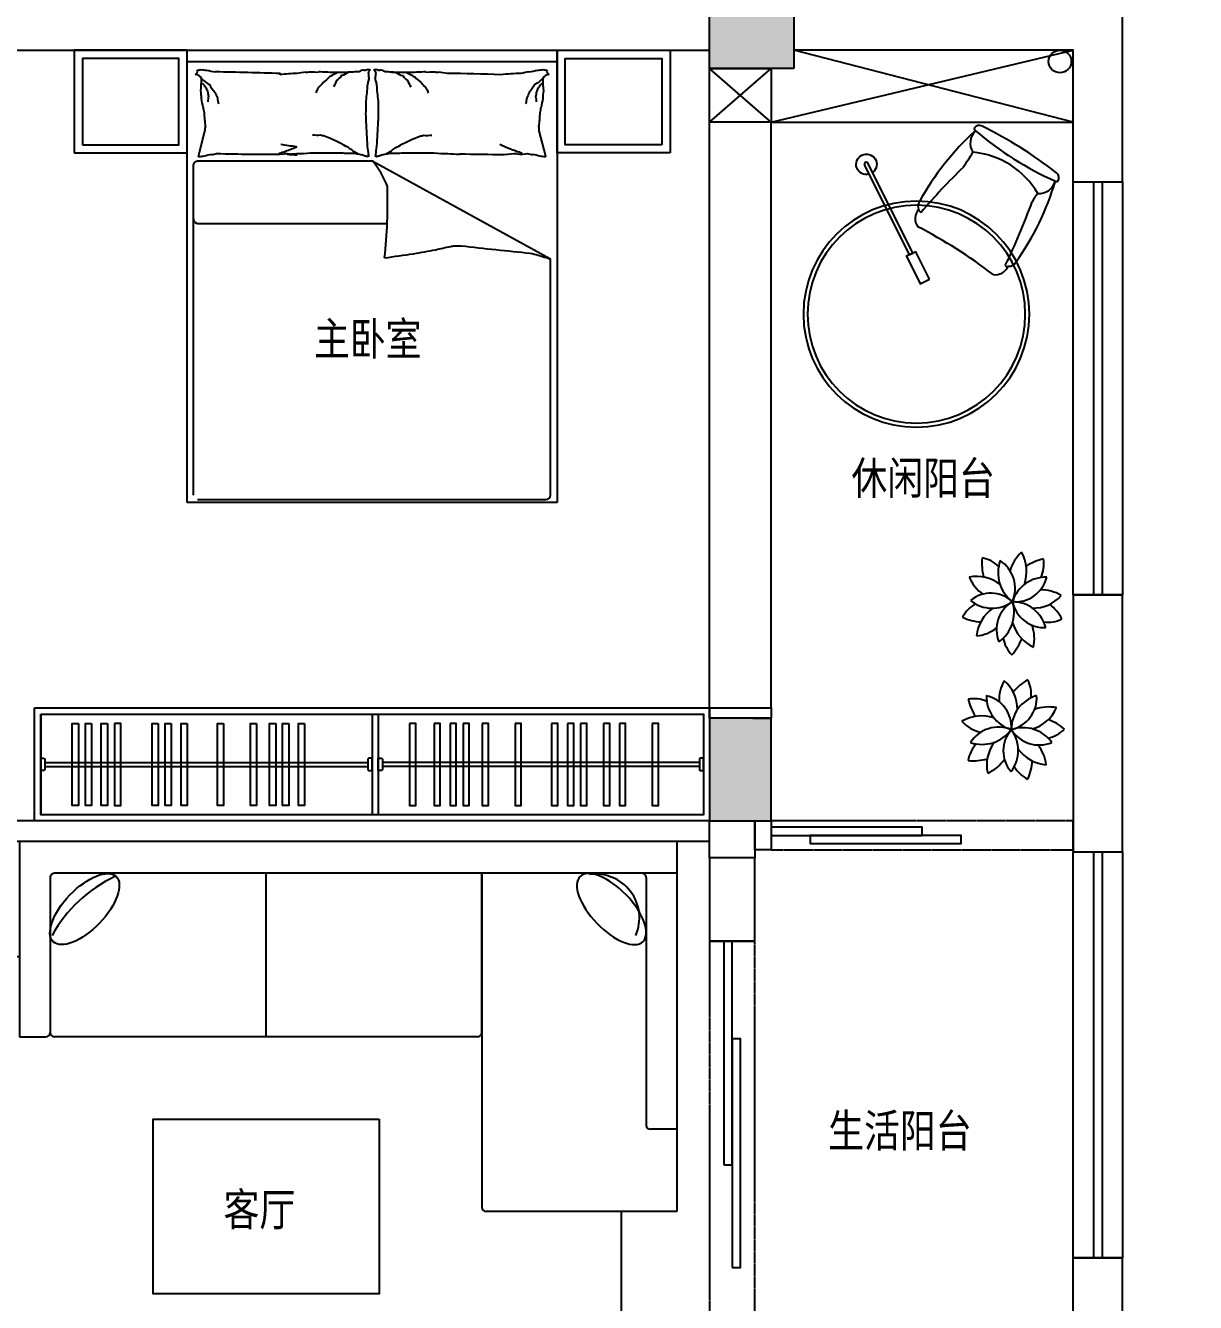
# Model space of a CAD drawing. Header units: millimetres. Extents: x 148889 to 229003, y -70503 to 111106.
# Drawn here: x 185670 to 191363, y -204 to 6008 of the extents above; entities that cross this region are included whole.
import ezdxf

# ---------------------------------------------------------------- set-up
doc = ezdxf.new("R2010")
doc.units = ezdxf.units.MM
doc.header["$PDMODE"] = 3
doc.linetypes.add('HIDDEN', pattern=[0.375, 0.25, -0.125])
for name, color, linetype in [('C-门套', 16, 'Continuous'), ('P-原墙线', 7, 'Continuous'), ('P-固定家具1(到顶)', 3, 'Continuous'), ('P-外部尺寸', 44, 'Continuous'), ('P-文字', 3, 'Continuous'), ('P-新墙线', 4, 'Continuous'), ('P-活动家具', 3, 'Continuous'), ('P-窗', 3, 'Continuous'), ('P-门', 1, 'Continuous')]:
    doc.layers.add(name, color=color, linetype=linetype)
doc.styles.add('Arial', font='arial.ttf')
doc.styles.add('H1', font='SimSun.ttf')
doc.dimstyles.new('1比80', dxfattribs={"dimscale": 80, "dimtxt": 2, "dimasz": 1.25, "dimexe": 1, "dimexo": 1, "dimgap": 0.25, "dimtad": 1, "dimdec": 0, "dimrnd": 0.005, "dimzin": 0, "dimdsep": 46, "dimtxsty": 'Arial', "dimblk": 'ARCHTICK', "dimcen": 0.125, "dimdle": 1, "dimclrd": 44, "dimclre": 44, "dimclrt": 50, "dimadec": 0, "dimazin": 0, "dimtfac": 1, "dimtdec": 0, "dimtix": 1, "dimtmove": 2, "dimatfit": 3, "dimldrblk": 'DOT', "dimfxl": 5, "dimfxlon": 1, "dimtvp": 1, "dimtolj": 1, "dimtzin": 0, "dimarcsym": 0})

# ---------------------------------------------------------------- blocks, each defined once
blk = doc.blocks.new('_ArchTick')
at = {"color": 0, "linetype": 'ByBlock', "const_width": 0.15}
blk.add_lwpolyline([(-0.5, -0.5), (0.5, 0.5)], dxfattribs=at)
blk = doc.blocks.new('*D148')
at = {"layer": 'Defpoints', "color": 0}
for p in [(188999, 2278.4), (192684.2, 2278.4), (190097.3, -1336.6)]:
    blk.add_point(p, dxfattribs=at)
at = {"layer": 'P-外部尺寸', "color": 44, "lineweight": -2}
for p, q in [((192684.2, -1416.6), (192684.2, 2358.4)), ((192284.2, 2278.4), (192764.2, 2278.4)), ((192284.2, -1336.6), (192764.2, -1336.6))]:
    blk.add_line(p, q, dxfattribs=at)
at = {"layer": 'P-外部尺寸', "color": 44, "lineweight": -2, "xscale": 100, "yscale": 100, "zscale": 100}
for p, rotation in [((192684.2, 2278.4), 90), ((192684.2, -1336.6), 270)]:
    blk.add_blockref('_ArchTick', p, dxfattribs=dict(at, rotation=rotation))
at = {"layer": 'P-外部尺寸', "color": 50, "insert": (192582.5, 470.9), "char_height": 160, "attachment_point": 5, "rotation": 90, "style": 'Arial'}
blk.add_mtext('\\A1;3615', dxfattribs=at)
blk = doc.blocks.new('_Dot')
at = {"color": 0, "linetype": 'ByBlock', "lineweight": -2}
blk.add_line((-0.5, 0), (-1, 0), dxfattribs=at)
at = {"color": 0, "linetype": 'ByBlock', "const_width": 0.5}
blk.add_lwpolyline([(-0.25, 0, 1), (0.25, 0, 1)], format="xyb", close=True, dxfattribs=at)
blk = doc.blocks.new('*D149')
at = {"layer": 'Defpoints', "color": 0}
for p in [(188999, 2508.4), (192684.2, 2508.4), (188999, 2278.4)]:
    blk.add_point(p, dxfattribs=at)
at = {"layer": 'P-外部尺寸', "color": 44, "lineweight": -2}
for p, q in [((192684.2, 2508.4), (192684.2, 2608.4)), ((192284.2, 2508.4), (192764.2, 2508.4)), ((192684.2, 2278.4), (192684.2, 2508.4)), ((192284.2, 2278.4), (192764.2, 2278.4)), ((192684.2, 2278.4), (192684.2, 2178.4))]:
    blk.add_line(p, q, dxfattribs=at)
at = {"layer": 'P-外部尺寸', "color": 44, "lineweight": -2, "xscale": 100, "yscale": 100, "zscale": 100}
for p, rotation in [((192684.2, 2508.4), 270), ((192684.2, 2278.4), 90)]:
    blk.add_blockref('_ArchTick', p, dxfattribs=dict(at, rotation=rotation))
at = {"layer": 'P-外部尺寸', "color": 50, "insert": (192582.5, 2393.4), "char_height": 160, "attachment_point": 5, "rotation": 90, "style": 'Arial'}
blk.add_mtext('\\A1;230', dxfattribs=at)
blk = doc.blocks.new('*D150')
at = {"layer": 'Defpoints', "color": 0}
for p in [(189815.7, 5888.4), (192684.2, 5888.4), (188999, 2508.4)]:
    blk.add_point(p, dxfattribs=at)
at = {"layer": 'P-外部尺寸', "color": 44, "lineweight": -2}
for p, q in [((192684.2, 2428.4), (192684.2, 5968.4)), ((192284.2, 5888.4), (192764.2, 5888.4)), ((192284.2, 2508.4), (192764.2, 2508.4))]:
    blk.add_line(p, q, dxfattribs=at)
at = {"layer": 'P-外部尺寸', "color": 44, "lineweight": -2, "xscale": 100, "yscale": 100, "zscale": 100}
for p, rotation in [((192684.2, 5888.4), 90), ((192684.2, 2508.4), 270)]:
    blk.add_blockref('_ArchTick', p, dxfattribs=dict(at, rotation=rotation))
at = {"layer": 'P-外部尺寸', "color": 50, "insert": (192582.5, 4198.4), "char_height": 160, "attachment_point": 5, "rotation": 90, "style": 'Arial'}
blk.add_mtext('\\A1;3380', dxfattribs=at)
blk = doc.blocks.new('*D151')
at = {"layer": 'Defpoints', "color": 0}
for p in [(189815.7, 6108.4), (192684.2, 6108.4), (189815.7, 5888.4)]:
    blk.add_point(p, dxfattribs=at)
at = {"layer": 'P-外部尺寸', "color": 44, "lineweight": -2}
for p, q in [((192684.2, 6108.4), (192684.2, 6208.4)), ((192284.2, 6108.4), (192764.2, 6108.4)), ((192684.2, 5888.4), (192684.2, 6108.4)), ((192284.2, 5888.4), (192764.2, 5888.4)), ((192684.2, 5888.4), (192684.2, 5788.4))]:
    blk.add_line(p, q, dxfattribs=at)
at = {"layer": 'P-外部尺寸', "color": 44, "lineweight": -2, "xscale": 100, "yscale": 100, "zscale": 100}
for p, rotation in [((192684.2, 6108.4), 270), ((192684.2, 5888.4), 90)]:
    blk.add_blockref('_ArchTick', p, dxfattribs=dict(at, rotation=rotation))
at = {"layer": 'P-外部尺寸', "color": 50, "insert": (192582.5, 5998.4), "char_height": 160, "attachment_point": 5, "rotation": 90, "style": 'Arial'}
blk.add_mtext('\\A1;220', dxfattribs=at)
blk = doc.blocks.new('*D153')
at = {"layer": 'Defpoints', "color": 0}
for p in [(190769, 7053.9), (191009, 5982), (190769, 5888.4)]:
    blk.add_point(p, dxfattribs=at)
at = {"layer": 'P-外部尺寸', "color": 44, "lineweight": -2}
for p, q in [((190769, 6653.9), (190769, 7133.9)), ((191009, 6653.9), (191009, 7133.9)), ((190769, 7053.9), (190669, 7053.9)), ((191009, 7053.9), (190769, 7053.9)), ((191009, 7053.9), (191109, 7053.9))]:
    blk.add_line(p, q, dxfattribs=at)
at = {"layer": 'P-外部尺寸', "color": 44, "lineweight": -2, "xscale": 100, "yscale": 100, "zscale": 100}
blk.add_blockref('_ArchTick', (190769, 7053.9), dxfattribs=at)
at = {"layer": 'P-外部尺寸', "color": 44, "lineweight": -2, "xscale": 100, "yscale": 100, "zscale": 100, "rotation": 180}
blk.add_blockref('_ArchTick', (191009, 7053.9), dxfattribs=at)
at = {"layer": 'P-外部尺寸', "color": 50, "insert": (190889, 7155.6), "char_height": 160, "attachment_point": 5, "style": 'Arial'}
blk.add_mtext('\\A1;240', dxfattribs=at)
blk = doc.blocks.new('*D154')
at = {"layer": 'Defpoints', "color": 0}
for p in [(189219, 7053.9), (190769, 5888.4), (189219, 5628.4)]:
    blk.add_point(p, dxfattribs=at)
at = {"layer": 'P-固定家具1(到顶)', "color": 44, "lineweight": -2}
for p, q in [((189219, 6653.9), (189219, 7133.9)), ((190769, 6653.9), (190769, 7133.9)), ((190849, 7053.9), (189139, 7053.9))]:
    blk.add_line(p, q, dxfattribs=at)
at = {"layer": 'P-固定家具1(到顶)', "color": 44, "lineweight": -2, "xscale": 100, "yscale": 100, "zscale": 100, "rotation": 180}
blk.add_blockref('_ArchTick', (189219, 7053.9), dxfattribs=at)
at = {"layer": 'P-固定家具1(到顶)', "color": 44, "lineweight": -2, "xscale": 100, "yscale": 100, "zscale": 100}
blk.add_blockref('_ArchTick', (190769, 7053.9), dxfattribs=at)
at = {"layer": 'P-固定家具1(到顶)', "color": 50, "insert": (189994, 7155.6), "char_height": 160, "attachment_point": 5, "style": 'Arial'}
blk.add_mtext('\\A1;1550', dxfattribs=at)
blk = doc.blocks.new('*D155')
at = {"layer": 'Defpoints', "color": 0}
for p in [(188999, 7053.9), (189219, 5628.4), (188999, 5583.4)]:
    blk.add_point(p, dxfattribs=at)
at = {"layer": 'P-固定家具1(到顶)', "color": 44, "lineweight": -2}
for p, q in [((188999, 6653.9), (188999, 7133.9)), ((189219, 6653.9), (189219, 7133.9)), ((188999, 7053.9), (188899, 7053.9)), ((189219, 7053.9), (188999, 7053.9)), ((189219, 7053.9), (189319, 7053.9))]:
    blk.add_line(p, q, dxfattribs=at)
at = {"layer": 'P-固定家具1(到顶)', "color": 44, "lineweight": -2, "xscale": 100, "yscale": 100, "zscale": 100}
blk.add_blockref('_ArchTick', (188999, 7053.9), dxfattribs=at)
at = {"layer": 'P-固定家具1(到顶)', "color": 44, "lineweight": -2, "xscale": 100, "yscale": 100, "zscale": 100, "rotation": 180}
blk.add_blockref('_ArchTick', (189219, 7053.9), dxfattribs=at)
at = {"layer": 'P-固定家具1(到顶)', "color": 50, "insert": (189109, 7155.6), "char_height": 160, "attachment_point": 5, "style": 'Arial'}
blk.add_mtext('\\A1;220', dxfattribs=at)
blk = doc.blocks.new('*D156')
at = {"layer": 'Defpoints', "color": 0}
for p in [(185519, 7053.9), (185519, 5888.4), (188999, 5583.4)]:
    blk.add_point(p, dxfattribs=at)
at = {"layer": 'P-固定家具1(到顶)', "color": 44, "lineweight": -2}
for p, q in [((185519, 6653.9), (185519, 7133.9)), ((188999, 6653.9), (188999, 7133.9)), ((189079, 7053.9), (185439, 7053.9))]:
    blk.add_line(p, q, dxfattribs=at)
at = {"layer": 'P-固定家具1(到顶)', "color": 44, "lineweight": -2, "xscale": 100, "yscale": 100, "zscale": 100, "rotation": 180}
blk.add_blockref('_ArchTick', (185519, 7053.9), dxfattribs=at)
at = {"layer": 'P-固定家具1(到顶)', "color": 44, "lineweight": -2, "xscale": 100, "yscale": 100, "zscale": 100}
blk.add_blockref('_ArchTick', (188999, 7053.9), dxfattribs=at)
at = {"layer": 'P-固定家具1(到顶)', "color": 50, "insert": (187259, 7155.7), "char_height": 160, "attachment_point": 5, "style": 'Arial'}
blk.add_mtext('\\A1;3480', dxfattribs=at)
blk = doc.blocks.new('A$C3ABF2F21')
at = {"color": 252, "ltscale": 3}
blk.add_lwpolyline([(3237.8, 1200.6), (3237.8, 0), (0, 0), (0, 2441.2), (309.3, 2441.2)], dxfattribs=at)
for centre, radius, start, end in [((1062.9, 2214.9), 679.6, 115.15592, 151.02306), ((3114, 2629.2), 212.6, 336.4047, 98.18534)]:
    blk.add_arc(centre, radius, start, end, dxfattribs=at)
blk.add_ellipse((626.7, 2671.9), major_axis=(152.9, 158.5), ratio=0.45088, start_param=1.570796326794873, end_param=7.85398163397446, dxfattribs=at)
at = {"color": 252, "ltscale": 3, "extrusion": (0, 0, -1)}
blk.add_ellipse((3191, 2671.9), major_axis=(-152.9, 158.5), ratio=0.45088, start_param=1.570796326794812, end_param=7.853981633974398, dxfattribs=at)
at = {"layer": 'P-活动家具'}
for p, q in [((309.3, 3000.6), (309.3, 2050.5)), ((3509.3, 3000.6), (309.3, 3000.6)), ((3509.3, 3000.6), (3509.3, 1200.6)), ((458.9, 2825.4), (458.9, 2071)), ((3509.3, 2845.9), (479.4, 2845.9)), ((1509.3, 2050.5), (1509.3, 2845.9)), ((2559.8, 2071), (2559.8, 2845.9)), ((2559.8, 2845.9), (2559.8, 1221.1)), ((3359.8, 2825.4), (3359.8, 1621)), ((309.3, 2050.5), (438.4, 2050.5)), ((2539.3, 2050.5), (479.4, 2050.5)), ((3509.3, 1600.5), (3380.3, 1600.5)), ((3509.3, 1200.6), (2580.3, 1200.6))]:
    blk.add_line(p, q, dxfattribs=at)
blk.add_lwpolyline([(2059.3, 1650.5), (2059.3, 800.5), (959.3, 800.5), (959.3, 1650.5)], close=True, dxfattribs=at)
for centre, start, end in [((479.4, 2825.4), 89.99683, 180), ((3339.3, 2825.4), 0, 90.00317), ((438.4, 2071), 270, 0), ((479.4, 2071), 180, 270), ((2539.3, 2071), 270, 0), ((3380.3, 1621), 180, 270), ((2580.3, 1221.1), 180, 270)]:
    blk.add_arc(centre, 20.5, start, end, dxfattribs=at)
blk = doc.blocks.new('A$C02DF28BF')
at = {"layer": 'P-活动家具'}
for p, q in [((0, 2350), (2200, 2350)), ((0, 550), (0, 2350)), ((2144, 2350), (2144, 550)), ((2200, 2350), (2200, 550)), ((2200, 550), (0, 550))]:
    blk.add_line(p, q, dxfattribs=at)
at = {"layer": 'P-活动家具', "color": 252}
for p, q in [((13.5, 2299.1), (13.5, 603.8)), ((1637.2, 2321.3), (35.7, 2321.3)), ((1356.5, 2299.1), (1356.5, 1377.5)), ((1659.4, 1446.1), (1659.4, 2299.1)), ((1681.9, 2295.1), (1715.2, 2286.7)), ((1715.2, 2286.7), (1807, 2263.8)), ((1659.4, 1446.1), (1184.5, 581.6)), ((1715.2, 613.3), (1807, 636.2)), ((35.7, 581.6), (1184.5, 581.6)), ((1681.9, 604.9), (1715.2, 613.3)), ((2144, 550), (1668.9, 550))]:
    blk.add_line(p, q, dxfattribs=at)
at = {"layer": 'P-活动家具'}
for points in [[(1700, 2900), (1700, 2350), (2200, 2350), (2200, 2900)], [(1700, 0), (1700, 550), (2200, 550), (2200, 0)]]:
    blk.add_lwpolyline(points, close=True, dxfattribs=at)
at = {"layer": 'P-活动家具', "color": 252}
for points in [[(1740, 2860), (1740, 2390), (2160, 2390), (2160, 2860)], [(1740, 40), (1740, 510), (2160, 510), (2160, 40)]]:
    blk.add_lwpolyline(points, close=True, dxfattribs=at)
for points in [[(2061.4, 2280.7, 0.077379), (2033.2, 2242, 0.077379), (1994.6, 2213.7, 0.047525), (1967.3, 2202.7, 0.047525), (1938.3, 2197)], [(2043.5, 2282.3, 0.05369), (2029.1, 2266.5, 0.070312), (2015.5, 2257.5, 0.015448), (2006, 2253.4, 0.013244), (1994.6, 2249.2, 0.082127), (1974.5, 2245.9, 0.064164), (1948.7, 2249.2)], [(1698.1, 1902.3, -0.009729), (1708.2, 1871.9, -0.009729), (1719.4, 1842, -0.007971), (1729.4, 1817.9, -0.002711), (1740.2, 1894)], [(1696.4, 1521.7, -0.016108), (1725.6, 1565, -0.024599), (1742.3, 1594.8, -0.009477), (1768.2, 1649.2, -0.015937), (1781.9, 1682.4, -0.072521), (1785.9, 1700.5, -0.033339), (1786.1, 1740.8)], [(2090.5, 1617, -0.027842), (2078.7, 1643.4, -0.048685), (2069.7, 1657.4, -0.023666), (2042.6, 1688.4, -0.031223), (2019.6, 1709.5, -0.046801), (2011.1, 1715.2, -0.023191), (1992.5, 1724.1)], [(2096.8, 1525.9, -0.088153), (2092.9, 1564.3, -0.088153), (2075.9, 1598.9, -0.077547), (2051.9, 1623, -0.077547), (2021.7, 1638.6)], [(1189.2, 1389.2, -0.007297), (1209, 1248.1, -0.009508), (1229, 1140.6, -0.006616), (1245, 1068.3, 0.023828), (1248.7, 1048.1, 0.052541), (1248.2, 1016.3, 0.004914), (1212.6, 680.1, 0.013133), (1203.1, 642.9, 0.007859), (1184.5, 581.6)], [(1696.4, 1378.3, 0.016108), (1725.6, 1335, 0.024599), (1742.3, 1305.2, 0.009477), (1768.2, 1250.8, 0.015937), (1781.9, 1217.6, 0.072521), (1785.9, 1199.5, 0.033339), (1786.1, 1159.2)], [(2096.8, 1374.1, 0.088153), (2092.9, 1335.7, 0.088153), (2075.9, 1301.1, 0.077547), (2051.9, 1277, 0.077547), (2021.7, 1261.4)], [(2090.5, 1283, 0.027842), (2078.7, 1256.6, 0.048685), (2069.7, 1242.6, 0.023666), (2042.6, 1211.6, 0.031223), (2019.6, 1190.5, 0.046801), (2011.1, 1184.8, 0.023191), (1992.5, 1175.9)], [(1698.1, 720, 0.009729), (1708.2, 750.3, 0.009729), (1719.4, 780.2, 0.007971), (1729.4, 804.3, 0.007971), (1740.2, 828.2)], [(2061.4, 619.3, -0.077379), (2033.2, 658, -0.077379), (1994.6, 686.3, -0.047525), (1967.3, 697.3, -0.047525), (1938.3, 703)], [(2043.5, 617.7, -0.05369), (2029.1, 633.5, -0.070312), (2015.5, 642.5, -0.015448), (2006, 646.6, -0.013244), (1994.6, 650.8, -0.082127), (1974.5, 654.1, -0.064164), (1948.7, 650.8)]]:
    blk.add_lwpolyline(points, format="xyb", dxfattribs=at)
for centre, radius, start, end in [((1378.6, 2296.7), 22.2, 90, 180), ((1637.2, 2299.1), 22.2, 360, 90), ((2044.3, 2314.4), 38, 296.58052, 355.59979), ((2096.5, 2314.4), 14.6, 191.27238, 296.58052), ((2203.5, 2301.3), 100.4, 180, 191.27238), ((1680.8, 2295), 1.02, 255.95506, 4.08294), ((1383.9, 2244.5), 300.8, 4.08294, 9.4841), ((1440.4, 2189.6), 255.2, 9.4841, 17.38641), ((1810.5, 2188.6), 75.2, 75.9548, 92.66488), ((1930.7, 1536.8), 732, 92.66488, 98.00505), ((1971.1, 1923.6), 352.4, 98.00505, 102.19838), ((1757.1, 3238.6), 980, 279.68436, 282.19838), ((1964.2, 2507.3), 226.6, 270, 279.68436), ((2061.7, 2827.1), 546.5, 263.76763, 270), ((2429, 2163.6), 338.6, 164.25602, 171.5628), ((2282.1, 2255.4), 179, 171.5628, 180), ((1824.3, 2246.6), 133, 186.43405, 197.38641), ((8456, 1996), 6762, 178.21298, 180.99618), ((-15986.4, 2500.5), 18082.7, 358.0898, 359.08966), ((1439.8, 1866.1), 255.6, 348.44144, 2.74906), ((3153.5, 1742.4), 1465.1, 175.23375, 177.16236), ((2961, 1923.8), 1268.9, 182.69346, 184.76579), ((2083.1, 1900.4), 4.11, 213.62062, 319.83043), ((1561.1, 1815.3), 525.1, 0.00391, 9.07304), ((3189.4, 1858.3), 1493.5, 181.53552, 184.12818), ((1507.4, 1711.3), 588.1, 6.08669, 10.18988), ((8053.6, 1719.1), 6353.9, 179.71345, 180.97038), ((2261.3, 1781.2), 169.3, 182.53858, 190.18988), ((2415.5, 1724.3), 321.9, 175.19815, 182.53858), ((1123.7, 1719.8), 970.2, 355.19815, 359.42426), ((431.2, 1583.3), 1660.3, 359.42426, 1.90789), ((2991.5, 1530.8), 1293.3, 176.42603, 179.71345), ((1183.2, 1483), 912, 1.90789, 5.25919), ((1608.2, 1523.3), 85.3, 332.71588, 343.77885), ((1739.1, 1488.2), 50.3, 152.71588, 167.13096), ((1856.1, 1501.2), 162.1, 167.13096, 176.42603), ((2043.2, 1482.8), 59.9, 5.25919, 30.65125), ((1393.5, 1767), 416.7, 290.14884, 309.64454), ((1587.5, 1496.2), 97.2, 343.77885, 352.8796), ((1680.4, 1467.7), 1.47, 352.8796, 73.30223), ((1680.4, 1432.3), 1.47, 286.69776, 7.12039), ((1587.5, 1403.8), 97.2, 7.12039, 16.22115), ((1685.6, 1446.3), 21.5, 73.30223, 99.99836), ((1685.6, 1453.7), 21.5, 260.00164, 286.69776), ((1669.9, 1823.1), 356.9, 273.50486, 279.99836), ((1669.9, 1076.9), 356.9, 80.00164, 86.49514), ((924.5, 16600.7), 15150.6, 273.05496, 273.50486), ((1807.4, 2994.8), 1516.9, 271.63309, 273.05496), ((1932.6, 2232.8), 754.1, 266.63125, 271.63309), ((2089.7, 2484.4), 1014.5, 262.3191, 266.63125), ((2076.3, 1687.1), 220.4, 257.89054, 262.3191), ((2076.3, 1212.9), 220.4, 97.6809, 102.10946), ((2008.2, 1198.1), 273.4, 77.89054, 81.86652), ((2008.2, 1701.9), 273.4, 278.13348, 282.10946), ((2078.8, 1431.5), 36.4, 81.86652, 111.42098), ((2078.8, 1468.5), 36.4, 248.57901, 278.13348), ((2090.5, 1483.6), 17.3, 248.0096, 291.42098), ((2090.5, 1416.4), 17.3, 68.57901, 111.9904), ((2101.4, 1466.5), 4.75, 168.10694, 248.0096), ((2101.4, 1433.5), 4.75, 111.9904, 191.89306), ((2100.5, 1459.7), 2.58, 348.10694, 109.56397), ((2100.5, 1440.3), 2.58, 250.43603, 11.89306), ((2134.8, 1485.9), 32.1, 175.69746, 210.65125), ((2134.8, 1414.1), 32.1, 149.34874, 184.30254), ((2106.6, 1457.7), 3.8, 109.56397, 158.2117), ((2106.6, 1442.3), 3.8, 201.7883, 250.43603), ((2133.1, 1459.2), 27.9, 158.2117, 175.69746), ((2133.1, 1440.8), 27.9, 184.30254, 201.7883), ((1459.3, 3874.7), 2500.1, 263.79846, 271.78212), ((1608.2, 1376.7), 85.3, 16.22115, 27.28412), ((1739.1, 1411.8), 50.3, 192.86904, 207.28412), ((1856.1, 1398.8), 162.1, 183.57397, 192.86904), ((924.5, -13700.7), 15150.6, 86.49514, 86.94504), ((1807.4, -94.8), 1516.9, 86.94504, 88.36691), ((1932.6, 667.2), 754.1, 88.36691, 93.36875), ((2089.7, 415.6), 1014.5, 93.36875, 97.6809), ((1183.2, 1417), 912, 354.74081, 358.09211), ((2043.2, 1417.2), 59.9, 329.34874, 354.74081), ((2991.5, 1369.2), 1293.3, 180.28654, 183.57397), ((431.2, 1316.7), 1660.3, 358.09211, 0.57574), ((8053.6, 1180.9), 6353.9, 179.02962, 180.28654), ((1123.7, 1180.2), 970.2, 0.57574, 4.80184), ((2415.5, 1175.7), 321.9, 177.46141, 184.80184), ((3189.4, 1041.7), 1493.5, 175.87182, 178.46447), ((1507.4, 1188.7), 588.1, 349.81012, 353.9133), ((2261.3, 1118.8), 169.3, 169.81012, 177.46141), ((3648.5, 950.7), 1956.4, 176.16258, 177.83156), ((-3080.3, 1084.5), 5166.5, 357.11007, 0.00079), ((-26799.4, 1344.5), 28494.7, 358.91987, 359.35718), ((1327.7, 724.4), 758.5, 360, 7.54685), ((1439.8, 756.1), 255.6, 357.25093, 11.55856), ((1824.3, 653.4), 133, 162.61359, 173.56594), ((1856.2, 725.7), 162.1, 173.56594, 191.55856), ((1827.2, 651.4), 269.2, 7.54685, 15.74398), ((2429, 736.4), 338.6, 188.43719, 195.74398), ((1383.9, 655.5), 300.8, 350.51589, 355.91706), ((1440.4, 710.4), 255.2, 342.61359, 350.51589), ((1810.5, 711.4), 75.2, 267.33512, 284.04519), ((1930.7, 1363.2), 732, 261.99495, 267.33512), ((1971.1, 976.4), 352.4, 257.80162, 261.99495), ((1757.1, -338.6), 980, 77.80162, 80.31563), ((2282.1, 644.6), 179, 180, 188.43719), ((35.7, 603.8), 22.2, 180, 270), ((1680.8, 605), 1.02, 355.91706, 104.04494), ((1964.2, 392.7), 226.6, 80.31563, 90), ((2061.7, 72.9), 546.5, 90, 96.23236), ((2044.3, 585.6), 38, 4.40021, 63.41948), ((2096.5, 585.6), 14.6, 63.41948, 168.72762), ((2203.5, 598.7), 100.4, 168.72762, 180)]:
    blk.add_arc(centre, radius, start, end, dxfattribs=at)
blk = doc.blocks.new('做成ACAD TuKuai0334')
at = {"ltscale": 0.1}
blk.add_lwpolyline([(-561.5, 302.8), (-426.8, 236.8), (-448.8, 191.9), (-583.5, 257.9)], close=True, dxfattribs=at)
blk.add_lwpolyline([(-433.4, 223.4), (4.4, 9, -1), (-4.4, -9), (-442.2, 205.4)], format="xyb", close=True, dxfattribs=at)
blk.add_arc((0, 0), 50, 165.44738, 142.37346, dxfattribs=at)
blk = doc.blocks.new('A$C46D34C97')
at = {"layer": 'P-活动家具'}
blk.add_circle((550, 550), 550, dxfattribs=at)
at = {"layer": 'P-活动家具', "color": 252}
blk.add_circle((550, 550), 530, dxfattribs=at)
at = {"layer": 'P-活动家具', "extrusion": (-3.63023e-16, 2.76781e-16, -1)}
for centre, major_axis, start_param, end_param in [((1049.3, 1346), (-20.3, 20.3), 6.272135, 7.768104), ((-273.3, -277.1), (-1617.4, 1374.5), 1.550382, 1.752631), ((1664.7, 216.2), (-994.3, 840.3), 0.021596, 0.360844), ((1070.8, 1280.2), (-58.9, 58.9), 5.207152, 6.572082), ((1036.9, 1361), (-6.73, 6.73), 4.573679, 6.061226), ((2280.8, 2279.2), (-1189.8, 1001.7), 4.649527, 4.945795), ((488, 1698.7), (-473.6, 473.6), 3.077462, 3.14993), ((488, 1698.7), (-473.6, 473.6), 3.077462, 3.14993), ((869.8, 868.7), (-287.2, 287.2), 1.088485, 2.044585), ((3013.8, -1925.6), (-2658, 2658), 0.117026, 0.206621), ((713.8, 1048.9), (-27, 27), 5.179428, 6.355186), ((1349, 1046.5), (-20.3, 20.3), 1.65498, 3.150948), ((715.2, 983.3), (-46.3, 46.3), 5.075891, 6.45545), ((689.6, 1035.5), (-8.59, 8.59), 4.369902, 5.615979), ((218, 1661), (-998.3, 835.3), 2.951906, 3.29117), ((1284.2, 1072.3), (-59.3, 59.3), 2.900344, 4.264281), ((1364.2, 1035.2), (-7.36, 7.36), 3.430198, 4.849571), ((-890.8, -909.4), (-1854.2, 1560.2), 1.56328, 1.742544), ((2639.4, -411.8), (1394, 1394), 4.676754, 4.720313), ((2639.4, -411.8), (1394, 1394), 4.676754, 4.720313), ((-1385.7, 2499.7), (-2136, 2136), 2.901951, 3.001897), ((1051.6, 711.4), (-27.2, 27.2), 3.070293, 4.127567), ((989.8, 711.1), (-46.5, 46.5), 2.96034, 4.340179), ((1044.8, 697.4), (-16.7, 16.7), 3.964784, 4.786085)]:
    blk.add_ellipse(centre, major_axis=major_axis, ratio=1, start_param=start_param, end_param=end_param, dxfattribs=at)
at = {"layer": 'P-活动家具', "rotation": 12.44499721410939}
blk.add_blockref('做成ACAD TuKuai0334', (1314.7, 475.1), dxfattribs=at)
blk = doc.blocks.new('A$C040036E0')
at = {"layer": 'P-活动家具', "color": 252}
for centre, major_axis, start_param, end_param in [((385.7, 383.1), (202.1, 29.1), 2.498092, 3.028027), ((82.6, 339.5), (186.3, 26.8), -0.154769, 0.708626), ((448.8, 269.5), (251.2, 36.2), 1.958443, 2.327421), ((180.6, 411.7), (156.5, 22.5), -0.252922, 0.335933), ((56.6, 236.5), (156.5, 22.5), 1.003715, 1.592571), ((279.1, 443.3), (251.2, 36.2), 3.21508, 3.584058), ((293.2, 403.6), (171.7, 24.7), 2.980605, 4.267607), ((81.8, 253.7), (158.3, 22.8), -0.226113, 1.19114), ((414.6, 243.8), (171.7, 24.7), 1.723968, 3.01097), ((205, 393.6), (158.3, 22.8), -1.48275, -0.065497), ((95.8, 123.3), (186.3, 26.8), 1.101868, 1.965263), ((288.5, 419.9), (186.3, 26.8), -1.411406, -0.548011), ((422.8, 151.2), (202.1, 29.1), 1.241454, 1.77139), ((148.9, 419), (202.1, 29.1), 3.754729, 4.284664), ((178.9, 96.5), (158.3, 22.8), 1.030524, 2.447777), ((296.3, 80.4), (171.7, 24.7), 0.467331, 1.754333), ((331.6, 56.6), (251.2, 36.2), 0.701806, 1.070784), ((99.9, 338.9), (171.7, 24.7), 4.237242, 5.524244), ((362, 139.2), (158.3, 22.8), 2.287161, 3.704414), ((101.8, 139.2), (171.7, 24.7), -0.789306, 0.497696), ((378.1, 322.8), (158.3, 22.8), 3.543798, 4.961051), ((388.3, 351.3), (156.5, 22.5), -1.509559, -0.920704), ((187.7, 67.8), (156.5, 22.5), 2.260352, 2.849208), ((309.9, 70), (186.3, 26.8), 2.358505, 3.2219), ((429, 253.3), (186.3, 26.8), 3.615142, 4.478537), ((208.9, 43.6), (202.1, 29.1), -0.015183, 0.514753), ((56.9, 337.8), (251.2, 36.2), 4.471717, 4.840695), ((39.6, 209.1), (202.1, 29.1), -1.27182, -0.741884), ((89.4, 98.8), (251.2, 36.2), -0.554831, -0.185853), ((392.7, 138.7), (156.5, 22.5), 3.516989, 4.105845)]:
    blk.add_ellipse(centre, major_axis=major_axis, ratio=0.978972, start_param=start_param, end_param=end_param, dxfattribs=at)

msp = doc.modelspace()

# ---------------------------------------------------------------- hatches: boundary and pattern name
at = {"layer": 'P-原墙线'}
h = msp.add_hatch(color=8, dxfattribs=at)
h.dxf.hatch_style = 1
h.paths.add_polyline_path([(188999, 6108.4), (188999, 5798.4), (189409, 5798.4), (189409, 6108.4)])
h.paths.add_polyline_path([(189299, 2638.4), (188999, 2638.4), (188999, 2138.4), (189299, 2138.4)])
h.paths.add_polyline_path([(189399, -1236.6), (188999, -1236.6), (188999, -1586.6), (189399, -1586.6)])
h.paths.add_polyline_path([(190569, -1586.6), (191219, -1586.6), (191219, -1236.6), (190569, -1236.6)])
h.paths.add_polyline_path([(184379, -3316.6), (184379, -3736.6), (184754, -3736.6), (184754, -3316.6)])
h.paths.add_polyline_path([(186824, -4886.6), (187099, -4886.6), (187099, -4556.6), (186824, -4556.6)])
h.paths.add_polyline_path([(190569, -4646.6), (190569, -4886.6), (191219, -4886.6), (191219, -4646.6)])
h.paths.add_polyline_path([(179204, -3196.6), (178724, -3196.6), (178724, -3586.6), (179204, -3586.6)])
h.paths.add_polyline_path([(177754, -1116.6), (177754, -866.6), (177184, -866.6), (177184, -1116.6)])
h.paths.add_polyline_path([(177184, 2148.4), (177184, 1788.4), (177614, 1788.4), (177614, 2148.4)])
h.paths.add_polyline_path([(181504, 1878.4), (181504, 2198.4), (181094, 2198.4), (181094, 1878.4)])
h.paths.add_polyline_path([(184289, 1878.4), (184614, 1878.4), (184614, 2508.4), (184289, 2508.4)])
h.paths.add_polyline_path([(183509, 6108.4), (183269, 6108.4), (183269, 5748.4), (183509, 5748.4)])
h.paths.add_polyline_path([(181514, 4888.4), (181514, 5128.4), (181094, 5128.4), (181094, 4888.4)])
h.paths.add_polyline_path([(179214, 5128.4), (178784, 5128.4), (178784, 4888.4), (179214, 4888.4)])

# ---------------------------------------------------------------- linework, layer by layer
at = {"layer": 'C-门套', "linetype": 'HIDDEN'}
for points in [[(189299, 1998.4), (190769, 1998.4), (190769, 2138.4), (189299, 2138.4)], [(188999, -546.6), (189219, -546.6), (189219, 1553.4), (188999, 1553.4)]]:
    msp.add_lwpolyline(points, close=True, dxfattribs=at)
at = {"layer": 'P-原墙线'}
for p, q in [((191009, 5248.4), (191009, 6108.4)), ((185519, 5888.4), (188999, 5888.4)), ((190769, 5888.4), (189409, 5888.4)), ((189409, 5888.4), (189409, 5798.4)), ((190769, 5248.4), (190769, 5888.4)), ((189409, 5798.4), (189219, 5798.4)), ((190769, 5248.4), (191009, 5248.4)), ((190769, 3238.4), (191009, 3238.4)), ((190769, 3238.4), (190769, 1988.4)), ((191009, 1988.4), (191009, 3238.4)), ((189209, 2638.4), (189299, 2638.4)), ((190769, 1988.4), (191009, 1988.4)), ((190769, -1236.6), (190769, 13.4)), ((190769, 13.4), (191009, 13.4)), ((191009, -1046.6), (191009, 13.4))]:
    msp.add_line(p, q, dxfattribs=at)
for points in [[(189409, 5798.4), (188999, 5798.4), (188999, 6108.4), (189409, 6108.4)], [(188999, 2138.4), (189299, 2138.4), (189299, 2638.4), (188999, 2638.4)], [(189219, 1958.4), (188999, 1958.4), (188999, 2138.4), (189219, 2138.4)]]:
    msp.add_lwpolyline(points, close=True, dxfattribs=at)
msp.add_circle((190704, 5833.4), 55, dxfattribs=at)
at = {"layer": 'P-固定家具1(到顶)', "color": 252}
for p, q in [((189299, 5538.4), (190769, 5888.4)), ((190769, 5538.4), (189409, 5888.4)), ((189299, 5538.4), (188999, 5798.4)), ((188999, 5538.4), (189299, 5798.4)), ((185744, 2658.4), (185744, 2168.4)), ((187356.5, 2658.4), (187356.5, 2168.4)), ((187386.5, 2658.4), (187386.5, 2168.4)), ((185764, 2423.4), (187336.5, 2423.4)), ((188949, 2423.4), (187406.5, 2423.4)), ((185764, 2403.4), (187336.5, 2403.4)), ((188949, 2403.4), (187406.5, 2403.4))]:
    msp.add_line(p, q, dxfattribs=at)
at = {"layer": 'P-固定家具1(到顶)'}
msp.add_lwpolyline([(189299, 5538.4), (190769, 5538.4), (190769, 5888.4), (189409, 5888.4)], dxfattribs=at)
for points in [[(189299, 5538.4), (188999, 5538.4), (188999, 5798.4), (189299, 5798.4)], [(185714, 2688.4), (188999, 2688.4), (188999, 2138.4), (185714, 2138.4)], [(188999, 2688.4), (189299, 2688.4), (189299, 2638.4), (188999, 2638.4)]]:
    msp.add_lwpolyline(points, close=True, dxfattribs=at)
at = {"layer": 'P-固定家具1(到顶)', "color": 252}
for points in [[(185744, 2658.4), (188969, 2658.4), (188969, 2168.4), (185744, 2168.4)], [(185927.5, 2613.4), (185927.5, 2213.4), (185897.5, 2213.4), (185897.5, 2613.4)], [(185990.9, 2613.4), (185990.9, 2213.4), (185960.9, 2213.4), (185960.9, 2613.4)], [(186068.5, 2613.4), (186068.5, 2213.4), (186038.5, 2213.4), (186038.5, 2613.4)], [(186103.2, 2613.4), (186103.2, 2213.4), (186133.2, 2213.4), (186133.2, 2613.4)], [(186315.5, 2613.4), (186315.5, 2213.4), (186285.5, 2213.4), (186285.5, 2613.4)], [(186378.8, 2613.4), (186378.8, 2213.4), (186348.8, 2213.4), (186348.8, 2613.4)], [(186456.5, 2613.4), (186456.5, 2213.4), (186426.5, 2213.4), (186426.5, 2613.4)], [(186633.9, 2613.4), (186633.9, 2213.4), (186603.9, 2213.4), (186603.9, 2613.4)], [(186793.9, 2613.4), (186793.9, 2213.4), (186763.9, 2213.4), (186763.9, 2613.4)], [(186887.2, 2613.4), (186887.2, 2213.4), (186857.2, 2213.4), (186857.2, 2613.4)], [(186950.6, 2613.4), (186950.6, 2213.4), (186920.6, 2213.4), (186920.6, 2613.4)], [(187028.2, 2613.4), (187028.2, 2213.4), (186998.2, 2213.4), (186998.2, 2613.4)], [(187538.8, 2613.4), (187538.8, 2213.4), (187568.8, 2213.4), (187568.8, 2613.4)], [(187658.1, 2613.4), (187658.1, 2213.4), (187688.1, 2213.4), (187688.1, 2613.4)], [(187735.7, 2613.4), (187735.7, 2213.4), (187765.7, 2213.4), (187765.7, 2613.4)], [(187799.1, 2613.4), (187799.1, 2213.4), (187829.1, 2213.4), (187829.1, 2613.4)], [(187892.4, 2613.4), (187892.4, 2213.4), (187922.4, 2213.4), (187922.4, 2613.4)], [(188052.5, 2613.4), (188052.5, 2213.4), (188082.5, 2213.4), (188082.5, 2613.4)], [(188229.9, 2613.4), (188229.9, 2213.4), (188259.9, 2213.4), (188259.9, 2613.4)], [(188307.5, 2613.4), (188307.5, 2213.4), (188337.5, 2213.4), (188337.5, 2613.4)], [(188370.9, 2613.4), (188370.9, 2213.4), (188400.9, 2213.4), (188400.9, 2613.4)], [(188482.8, 2613.4), (188482.8, 2213.4), (188512.8, 2213.4), (188512.8, 2613.4)], [(188560.4, 2613.4), (188560.4, 2213.4), (188590.4, 2213.4), (188590.4, 2613.4)], [(188719.8, 2613.4), (188719.8, 2213.4), (188749.8, 2213.4), (188749.8, 2613.4)]]:
    msp.add_lwpolyline(points, close=True, dxfattribs=at)
for points in [[(185744, 2443.4), (185759, 2443.4, -0.414214), (185764, 2438.4), (185764, 2388.4, -0.414214), (185759, 2383.4), (185744, 2383.4)], [(185744, 2443.4), (185759, 2443.4, -0.414214), (185764, 2438.4), (185764, 2388.4, -0.414214), (185759, 2383.4), (185744, 2383.4)], [(187356.5, 2443.4), (187341.5, 2443.4, 0.414214), (187336.5, 2438.4), (187336.5, 2388.4, 0.414214), (187341.5, 2383.4), (187356.5, 2383.4)], [(187356.5, 2443.4), (187341.5, 2443.4, 0.414214), (187336.5, 2438.4), (187336.5, 2388.4, 0.414214), (187341.5, 2383.4), (187356.5, 2383.4)], [(187386.5, 2443.4), (187401.5, 2443.4, -0.414214), (187406.5, 2438.4), (187406.5, 2388.4, -0.414214), (187401.5, 2383.4), (187386.5, 2383.4)], [(187386.5, 2443.4), (187401.5, 2443.4, -0.414214), (187406.5, 2438.4), (187406.5, 2388.4, -0.414214), (187401.5, 2383.4), (187386.5, 2383.4)], [(188969, 2443.4), (188954, 2443.4, 0.414214), (188949, 2438.4), (188949, 2388.4, 0.414214), (188954, 2383.4), (188969, 2383.4)], [(188969, 2443.4), (188954, 2443.4, 0.414214), (188949, 2438.4), (188949, 2388.4, 0.414214), (188954, 2383.4), (188969, 2383.4)]]:
    msp.add_lwpolyline(points, format="xyb", close=True, dxfattribs=at)
at = {"layer": 'P-新墙线', "color": 8}
for p, q in [((188999, 2688.4), (188999, 5538.4)), ((189299, 2688.4), (189299, 5538.4))]:
    msp.add_line(p, q, dxfattribs=at)
at = {"layer": 'P-新墙线'}
for p, q in [((188999, 2138.4), (185599, 2138.4)), ((188999, 2038.4), (185599, 2038.4))]:
    msp.add_line(p, q, dxfattribs=at)
for points in [[(189299, 1998.4), (189219, 1998.4), (189219, 2138.4), (189299, 2138.4)], [(188999, 1553.4), (189219, 1553.4), (189219, 1958.4), (188999, 1958.4)]]:
    msp.add_lwpolyline(points, close=True, dxfattribs=at)
at = {"layer": 'P-窗'}
for p, q in [((190869, 3238.4), (190869, 5248.4)), ((190909, 5248.4), (190909, 3238.4)), ((190869, 13.4), (190869, 1988.4)), ((190909, 1988.4), (190909, 13.4))]:
    msp.add_line(p, q, dxfattribs=at)
for points in [[(190769, 5248.4), (191009, 5248.4), (191009, 3238.4), (190769, 3238.4)], [(190769, 1988.4), (191009, 1988.4), (191009, 13.4), (190769, 13.4)]]:
    msp.add_lwpolyline(points, close=True, dxfattribs=at)
at = {"layer": 'P-门'}
for points in [[(189299, 2108.4), (189299, 2068.4), (190034, 2068.4), (190034, 2108.4)], [(189488.4, 2068.4), (189488.4, 2028.4), (190223.4, 2028.4), (190223.4, 2068.4)], [(189069, 465.9), (189109, 465.9), (189109, 1553.4), (189069, 1553.4)], [(189109, -34.1), (189149, -34.1), (189149, 1078.4), (189109, 1078.4)]]:
    msp.add_lwpolyline(points, close=True, dxfattribs=at)

# ---------------------------------------------------------------- block references
at = {"layer": 'P-新墙线', "rotation": 268.9796374804006}
msp.add_blockref('A$C040036E0', (190235.8, 3451), dxfattribs=at)
at = {"layer": 'P-新墙线'}
msp.add_blockref('A$C040036E0', (190225.9, 2341.9), dxfattribs=at)
at = {"layer": 'P-活动家具', "rotation": 90}
msp.add_blockref('A$C02DF28BF', (188806.5, 3688.4), dxfattribs=at)
at = {"layer": 'P-活动家具', "xscale": -1, "rotation": 282.8490667240497}
msp.add_blockref('A$C46D34C97', (189591.4, 3945.5), dxfattribs=at)
at = {"layer": 'P-活动家具'}
msp.add_blockref('A$C3ABF2F21', (185330.9, -962.2), dxfattribs=at)

# ---------------------------------------------------------------- texts
at = {"layer": 'P-文字', "style": 'H1', "width": 0.8}
for s, p in [('主卧室', (187073.2, 4404.1)), ('休闲阳台', (189689.1, 3726.3)), ('生活阳台', (189575.9, 552.1)), ('客厅', (186633.4, 168.5))]:
    msp.add_text(s, height=160, dxfattribs=at).set_placement(p)

# ---------------------------------------------------------------- dimensions: what is measured, and where the dimension line sits
at = {"layer": 'P-固定家具1(到顶)', "color": 252}
for base, p1, p2, picture, middle in [((185519, 7053.9), (188999, 5583.4), (185519, 5888.4), '*D156', (187259, 7155.7)), ((188999, 7053.9), (189219, 5628.4), (188999, 5583.4), '*D155', (189109, 7155.6)), ((189219, 7053.9), (190769, 5888.4), (189219, 5628.4), '*D154', (189994, 7155.6))]:
    dim = msp.add_linear_dim(base=base, p1=p1, p2=p2, dimstyle='1比80', dxfattribs=at)
    dim.commit()
    dim.dimension.update_dxf_attribs({"geometry": picture, "text_midpoint": middle})
at = {"layer": 'P-外部尺寸'}
dim = msp.add_linear_dim(base=(190769, 7053.9), p1=(191009, 5982), p2=(190769, 5888.4), dimstyle='1比80', dxfattribs=at)
dim.commit()
dim.dimension.update_dxf_attribs({"geometry": '*D153', "text_midpoint": (190889, 7155.6)})
for base, p1, p2, picture, middle in [((192684.2, 6108.4), (189815.7, 5888.4), (189815.7, 6108.4), '*D151', (192582.5, 5998.4)), ((192684.2, 5888.4), (188999, 2508.4), (189815.7, 5888.4), '*D150', (192582.5, 4198.4)), ((192684.2, 2508.4), (188999, 2278.4), (188999, 2508.4), '*D149', (192582.5, 2393.4)), ((192684.2, 2278.4), (190097.3, -1336.6), (188999, 2278.4), '*D148', (192582.5, 470.9))]:
    dim = msp.add_linear_dim(base=base, p1=p1, p2=p2, angle=90, dimstyle='1比80', dxfattribs=at)
    dim.commit()
    dim.dimension.update_dxf_attribs({"geometry": picture, "text_midpoint": middle})

doc.saveas('drawing.dxf')
